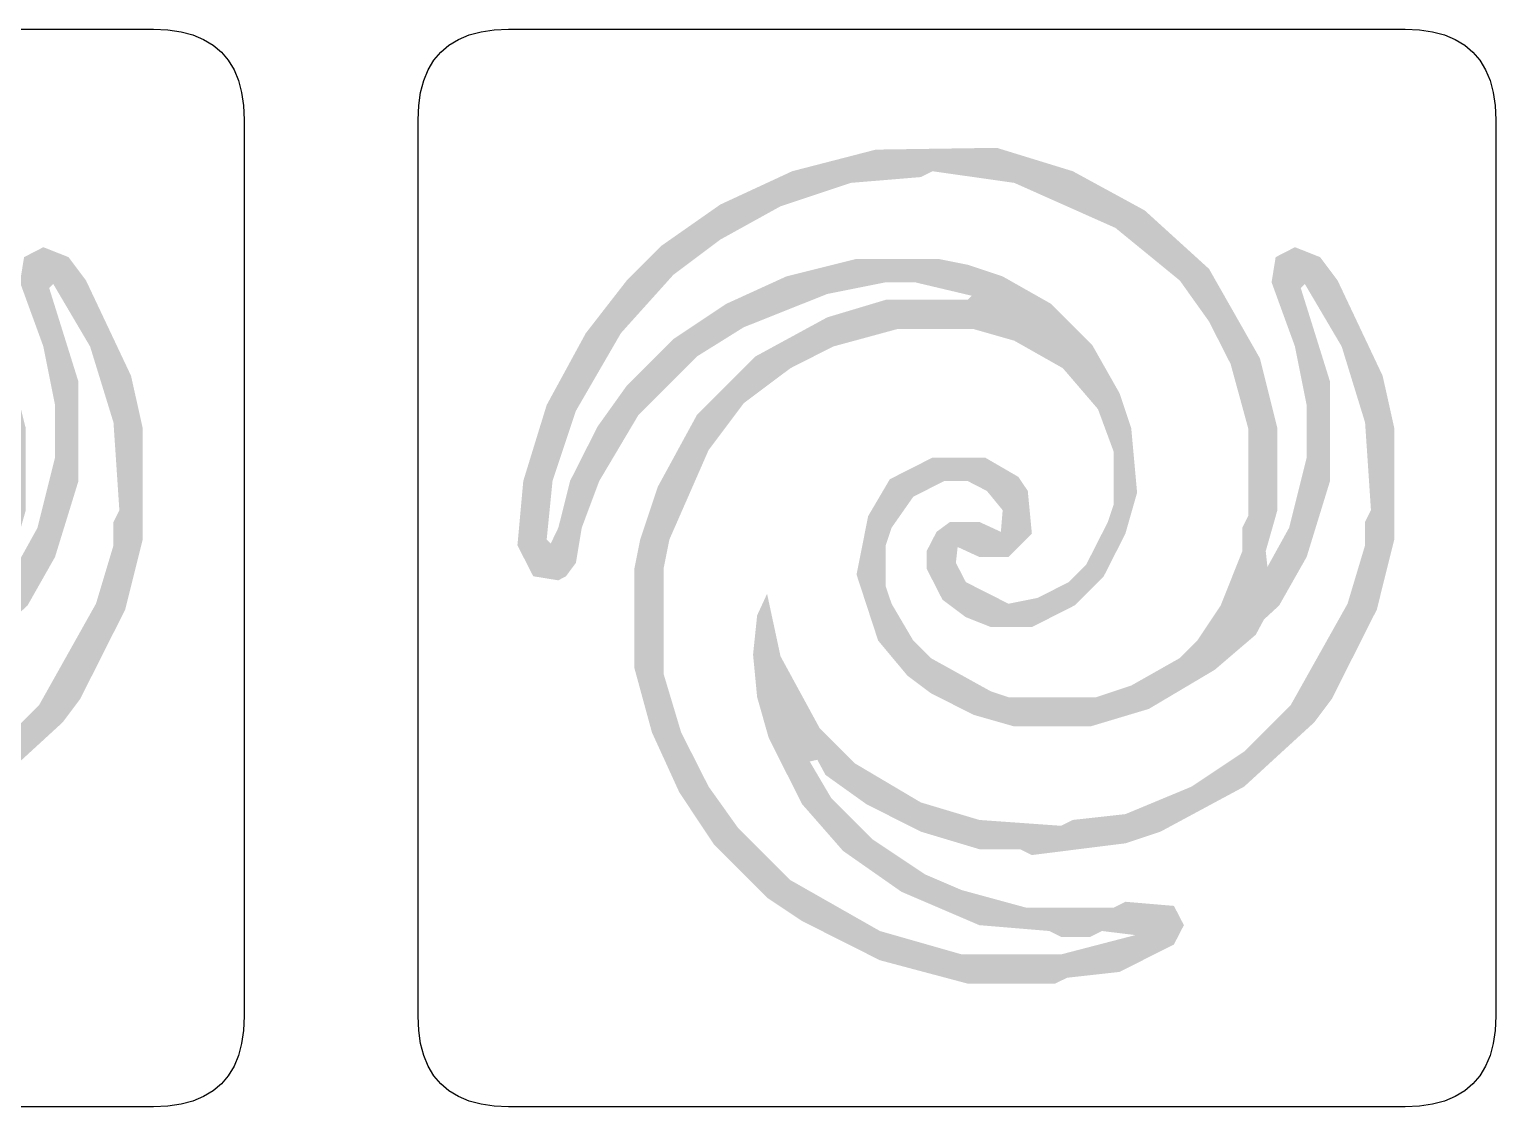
# Model space of a CAD drawing. Header units: millimetres. Extents: x 6 to 594, y 82 to 394.
# Drawn here: x 53.6 to 86.64, y 207.76 to 232.04 of the extents above; entities that cross this region are included whole.
import ezdxf

# ---------------------------------------------------------------- set-up
doc = ezdxf.new("R2010")
doc.units = ezdxf.units.MM
doc.layers.add('CUT', color=1, linetype='Continuous')
doc.layers.add('RASTER', color=7, linetype='Continuous')

msp = doc.modelspace()

# ---------------------------------------------------------------- hatches: boundary and pattern name
at = {"layer": 'RASTER'}
h = msp.add_hatch(color=7, dxfattribs=at)
h.paths.add_polyline_path([(44.474, 229.329), (47.2, 229.369), (48.912, 228.842), (50.532, 227.959), (51.981, 226.642), (53.127, 224.627), (53.522, 223.047), (53.522, 221.203), (53.259, 220.281), (53.298, 219.925), (53.786, 220.807), (54.181, 222.388), (54.181, 223.573), (53.918, 224.891), (53.391, 226.339), (53.483, 226.906), (53.918, 227.13), (54.484, 226.906), (54.879, 226.379), (55.893, 224.232), (56.157, 223.047), (56.157, 220.544), (55.762, 218.963), (54.747, 216.948), (54.352, 216.421), (52.772, 214.972), (50.888, 213.958), (50.098, 213.695), (47.99, 213.431), (47.727, 213.563), (46.805, 213.563), (45.488, 213.958), (44.263, 214.577), (43.341, 215.236), (43.156, 215.578), (42.985, 215.539), (43.473, 214.709), (44.395, 213.787), (45.58, 212.997), (46.41, 212.641), (47.859, 212.246), (49.834, 212.246), (50.098, 212.378), (51.191, 212.285), (51.415, 211.851), (51.191, 211.416), (49.966, 210.797), (48.781, 210.665), (48.517, 210.534), (46.541, 210.534), (44.566, 211.06), (42.814, 211.943), (42.024, 212.47), (40.838, 213.655), (40.048, 214.841), (39.429, 216.197), (39.034, 217.646), (39.034, 219.885), (39.165, 220.544), (39.561, 221.729), (40.443, 223.349), (41.76, 224.667), (43.38, 225.549), (44.697, 225.944), (46.541, 225.944), (46.634, 226.036), (45.356, 226.339), (44.697, 226.339), (43.38, 226.076), (41.497, 225.325), (40.443, 224.667), (39.126, 223.349), (38.243, 221.861), (37.848, 220.807), (37.717, 220.017), (37.493, 219.714), (37.321, 219.622), (36.755, 219.714), (36.399, 220.412), (36.531, 221.861), (37.058, 223.573), (37.94, 225.193), (38.862, 226.379), (39.653, 227.169), (40.97, 228.091), (42.59, 228.842)])
h.paths.add_polyline_path([(45.751, 228.842), (45.488, 228.71), (43.907, 228.579), (42.327, 228.052), (40.97, 227.301), (39.916, 226.511), (38.731, 225.193), (37.717, 223.442), (37.19, 221.861), (37.058, 220.544), (37.15, 220.452), (37.321, 220.807), (37.585, 221.861), (38.204, 223.086), (38.862, 224.008), (39.916, 225.062), (41.102, 225.852), (42.458, 226.471), (44.039, 226.866), (45.883, 226.866), (46.541, 226.735), (47.332, 226.471), (48.425, 225.852), (49.347, 224.93), (49.966, 223.837), (50.229, 223.047), (50.361, 221.598), (50.098, 220.676), (49.61, 219.714), (48.952, 219.056), (47.99, 218.568), (47.068, 218.568), (46.502, 218.792), (45.975, 219.187), (45.619, 219.885), (45.619, 220.281), (45.843, 220.715), (46.146, 220.939), (46.805, 220.939), (47.292, 220.715), (47.332, 221.203), (46.976, 221.637), (46.541, 221.861), (46.015, 221.861), (45.317, 221.505), (44.829, 220.807), (44.697, 220.412), (44.697, 219.49), (44.829, 219.095), (45.317, 218.265), (45.712, 217.87), (47.068, 217.119), (47.463, 216.988), (49.439, 216.988), (50.229, 217.251), (51.323, 217.87), (51.718, 218.265), (52.245, 219.056), (52.732, 220.281), (52.732, 220.807), (52.864, 221.071), (52.864, 223.047), (52.469, 224.495), (51.981, 225.457), (51.323, 226.379), (49.874, 227.564), (47.595, 228.579)])
h.paths.add_polyline_path([(54.141, 226.3), (54.049, 226.208), (54.708, 224.1), (54.708, 221.861), (54.181, 220.149), (53.562, 219.056), (53.219, 218.739), (53.035, 218.397), (52.113, 217.607), (50.625, 216.724), (49.307, 216.329), (47.595, 216.329), (46.673, 216.592), (45.712, 217.08), (45.185, 217.475), (44.526, 218.265), (44.039, 219.754), (44.302, 221.071), (44.79, 221.901), (45.751, 222.388), (46.937, 222.388), (47.687, 221.953), (47.898, 221.637), (47.99, 220.676), (47.463, 220.149), (46.805, 220.149), (46.318, 220.373), (46.278, 220.017), (46.502, 219.582), (47.463, 219.095), (48.122, 219.227), (48.82, 219.582), (49.215, 219.978), (49.703, 220.939), (49.834, 221.334), (49.834, 222.52), (49.479, 223.481), (48.688, 224.403), (47.595, 225.022), (46.673, 225.286), (44.961, 225.286), (43.512, 224.891), (42.551, 224.403), (41.497, 223.613), (40.707, 222.559), (39.824, 220.544), (39.692, 219.885), (39.692, 217.514), (40.087, 216.197), (40.707, 214.972), (41.365, 214.05), (42.551, 212.865), (44.566, 211.719), (46.41, 211.192), (48.649, 211.192), (50.322, 211.627), (49.571, 211.719), (49.307, 211.587), (48.649, 211.587), (48.385, 211.719), (46.805, 211.851), (45.053, 212.602), (43.736, 213.524), (42.814, 214.577), (42.063, 216.066), (41.8, 216.988), (41.708, 217.949), (41.8, 218.832), (42.024, 219.319), (42.327, 217.91), (43.209, 216.29), (43.999, 215.499), (45.488, 214.617), (46.805, 214.222), (48.649, 214.09), (48.912, 214.222), (50.098, 214.353), (51.586, 214.972), (52.772, 215.763), (53.825, 216.816), (55.103, 219.095), (55.498, 220.412), (55.498, 220.939), (55.63, 221.203), (55.498, 223.178), (54.971, 224.891)])
h = msp.add_hatch(color=7, dxfattribs=at)
h.paths.add_polyline_path([(72.674, 229.329), (75.4, 229.369), (77.112, 228.842), (78.732, 227.959), (80.181, 226.642), (81.327, 224.627), (81.722, 223.047), (81.722, 221.203), (81.459, 220.281), (81.498, 219.925), (81.986, 220.807), (82.381, 222.388), (82.381, 223.573), (82.118, 224.891), (81.591, 226.339), (81.683, 226.906), (82.118, 227.13), (82.684, 226.906), (83.079, 226.379), (84.093, 224.232), (84.357, 223.047), (84.357, 220.544), (83.962, 218.963), (82.947, 216.948), (82.552, 216.421), (80.972, 214.972), (79.088, 213.958), (78.298, 213.695), (76.19, 213.431), (75.927, 213.563), (75.005, 213.563), (73.688, 213.958), (72.463, 214.577), (71.541, 215.236), (71.356, 215.578), (71.185, 215.539), (71.673, 214.709), (72.595, 213.787), (73.78, 212.997), (74.61, 212.641), (76.059, 212.246), (78.034, 212.246), (78.298, 212.378), (79.391, 212.285), (79.615, 211.851), (79.391, 211.416), (78.166, 210.797), (76.981, 210.665), (76.717, 210.534), (74.741, 210.534), (72.766, 211.06), (71.014, 211.943), (70.224, 212.47), (69.038, 213.655), (68.248, 214.841), (67.629, 216.197), (67.234, 217.646), (67.234, 219.885), (67.365, 220.544), (67.761, 221.729), (68.643, 223.349), (69.96, 224.667), (71.58, 225.549), (72.897, 225.944), (74.741, 225.944), (74.834, 226.036), (73.556, 226.339), (72.897, 226.339), (71.58, 226.076), (69.697, 225.325), (68.643, 224.667), (67.326, 223.349), (66.443, 221.861), (66.048, 220.807), (65.917, 220.017), (65.693, 219.714), (65.521, 219.622), (64.955, 219.714), (64.599, 220.412), (64.731, 221.861), (65.258, 223.573), (66.14, 225.193), (67.062, 226.379), (67.853, 227.169), (69.17, 228.091), (70.79, 228.842)])
h.paths.add_polyline_path([(73.951, 228.842), (73.688, 228.71), (72.107, 228.579), (70.527, 228.052), (69.17, 227.301), (68.116, 226.511), (66.931, 225.193), (65.917, 223.442), (65.39, 221.861), (65.258, 220.544), (65.35, 220.452), (65.521, 220.807), (65.785, 221.861), (66.404, 223.086), (67.062, 224.008), (68.116, 225.062), (69.302, 225.852), (70.658, 226.471), (72.239, 226.866), (74.083, 226.866), (74.741, 226.735), (75.532, 226.471), (76.625, 225.852), (77.547, 224.93), (78.166, 223.837), (78.429, 223.047), (78.561, 221.598), (78.298, 220.676), (77.81, 219.714), (77.152, 219.056), (76.19, 218.568), (75.268, 218.568), (74.702, 218.792), (74.175, 219.187), (73.819, 219.885), (73.819, 220.281), (74.043, 220.715), (74.346, 220.939), (75.005, 220.939), (75.492, 220.715), (75.532, 221.203), (75.176, 221.637), (74.741, 221.861), (74.215, 221.861), (73.517, 221.505), (73.029, 220.807), (72.897, 220.412), (72.897, 219.49), (73.029, 219.095), (73.517, 218.265), (73.912, 217.87), (75.268, 217.119), (75.663, 216.988), (77.639, 216.988), (78.429, 217.251), (79.523, 217.87), (79.918, 218.265), (80.445, 219.056), (80.932, 220.281), (80.932, 220.807), (81.064, 221.071), (81.064, 223.047), (80.669, 224.495), (80.181, 225.457), (79.523, 226.379), (78.074, 227.564), (75.795, 228.579)])
h.paths.add_polyline_path([(82.341, 226.3), (82.249, 226.208), (82.908, 224.1), (82.908, 221.861), (82.381, 220.149), (81.762, 219.056), (81.419, 218.739), (81.235, 218.397), (80.313, 217.607), (78.825, 216.724), (77.507, 216.329), (75.795, 216.329), (74.873, 216.592), (73.912, 217.08), (73.385, 217.475), (72.726, 218.265), (72.239, 219.754), (72.502, 221.071), (72.99, 221.901), (73.951, 222.388), (75.137, 222.388), (75.887, 221.953), (76.098, 221.637), (76.19, 220.676), (75.663, 220.149), (75.005, 220.149), (74.518, 220.373), (74.478, 220.017), (74.702, 219.582), (75.663, 219.095), (76.322, 219.227), (77.02, 219.582), (77.415, 219.978), (77.903, 220.939), (78.034, 221.334), (78.034, 222.52), (77.679, 223.481), (76.888, 224.403), (75.795, 225.022), (74.873, 225.286), (73.161, 225.286), (71.712, 224.891), (70.751, 224.403), (69.697, 223.613), (68.907, 222.559), (68.024, 220.544), (67.892, 219.885), (67.892, 217.514), (68.287, 216.197), (68.907, 214.972), (69.565, 214.05), (70.751, 212.865), (72.766, 211.719), (74.61, 211.192), (76.849, 211.192), (78.522, 211.627), (77.771, 211.719), (77.507, 211.587), (76.849, 211.587), (76.585, 211.719), (75.005, 211.851), (73.253, 212.602), (71.936, 213.524), (71.014, 214.577), (70.263, 216.066), (70, 216.988), (69.908, 217.949), (70, 218.832), (70.224, 219.319), (70.527, 217.91), (71.409, 216.29), (72.199, 215.499), (73.688, 214.617), (75.005, 214.222), (76.849, 214.09), (77.112, 214.222), (78.298, 214.353), (79.786, 214.972), (80.972, 215.763), (82.025, 216.816), (83.303, 219.095), (83.698, 220.412), (83.698, 220.939), (83.83, 221.203), (83.698, 223.178), (83.171, 224.891)])

# ---------------------------------------------------------------- linework, layer by layer
at = {"layer": 'CUT'}
msp.add_lwpolyline([(36.199, 232.04), (56.401, 232.04), (56.723, 232.026), (57.019, 231.984), (57.288, 231.913), (57.529, 231.814), (57.743, 231.685), (57.928, 231.528), (58.085, 231.343), (58.214, 231.129), (58.313, 230.888), (58.384, 230.619), (58.426, 230.323), (58.44, 230.001), (58.44, 209.799), (58.426, 209.477), (58.384, 209.181), (58.313, 208.912), (58.214, 208.671), (58.085, 208.457), (57.928, 208.272), (57.743, 208.115), (57.529, 207.986), (57.288, 207.887), (57.019, 207.816), (56.723, 207.774), (56.401, 207.76), (36.199, 207.76)], dxfattribs=at)
msp.add_lwpolyline([(62.36, 230.001), (62.374, 230.323), (62.416, 230.619), (62.487, 230.888), (62.586, 231.129), (62.715, 231.343), (62.872, 231.528), (63.057, 231.685), (63.271, 231.814), (63.512, 231.913), (63.781, 231.984), (64.077, 232.026), (64.399, 232.04), (84.601, 232.04), (84.923, 232.026), (85.219, 231.984), (85.488, 231.913), (85.729, 231.814), (85.943, 231.685), (86.128, 231.528), (86.285, 231.343), (86.414, 231.129), (86.513, 230.888), (86.584, 230.619), (86.626, 230.323), (86.64, 230.001), (86.64, 209.799), (86.626, 209.477), (86.584, 209.181), (86.513, 208.912), (86.414, 208.671), (86.285, 208.457), (86.128, 208.272), (85.943, 208.115), (85.729, 207.986), (85.488, 207.887), (85.219, 207.816), (84.923, 207.774), (84.601, 207.76), (64.399, 207.76), (64.077, 207.774), (63.781, 207.816), (63.512, 207.887), (63.271, 207.986), (63.057, 208.115), (62.872, 208.272), (62.715, 208.457), (62.586, 208.671), (62.487, 208.912), (62.416, 209.181), (62.374, 209.477), (62.36, 209.799)], close=True, dxfattribs=at)

doc.saveas('drawing.dxf')
